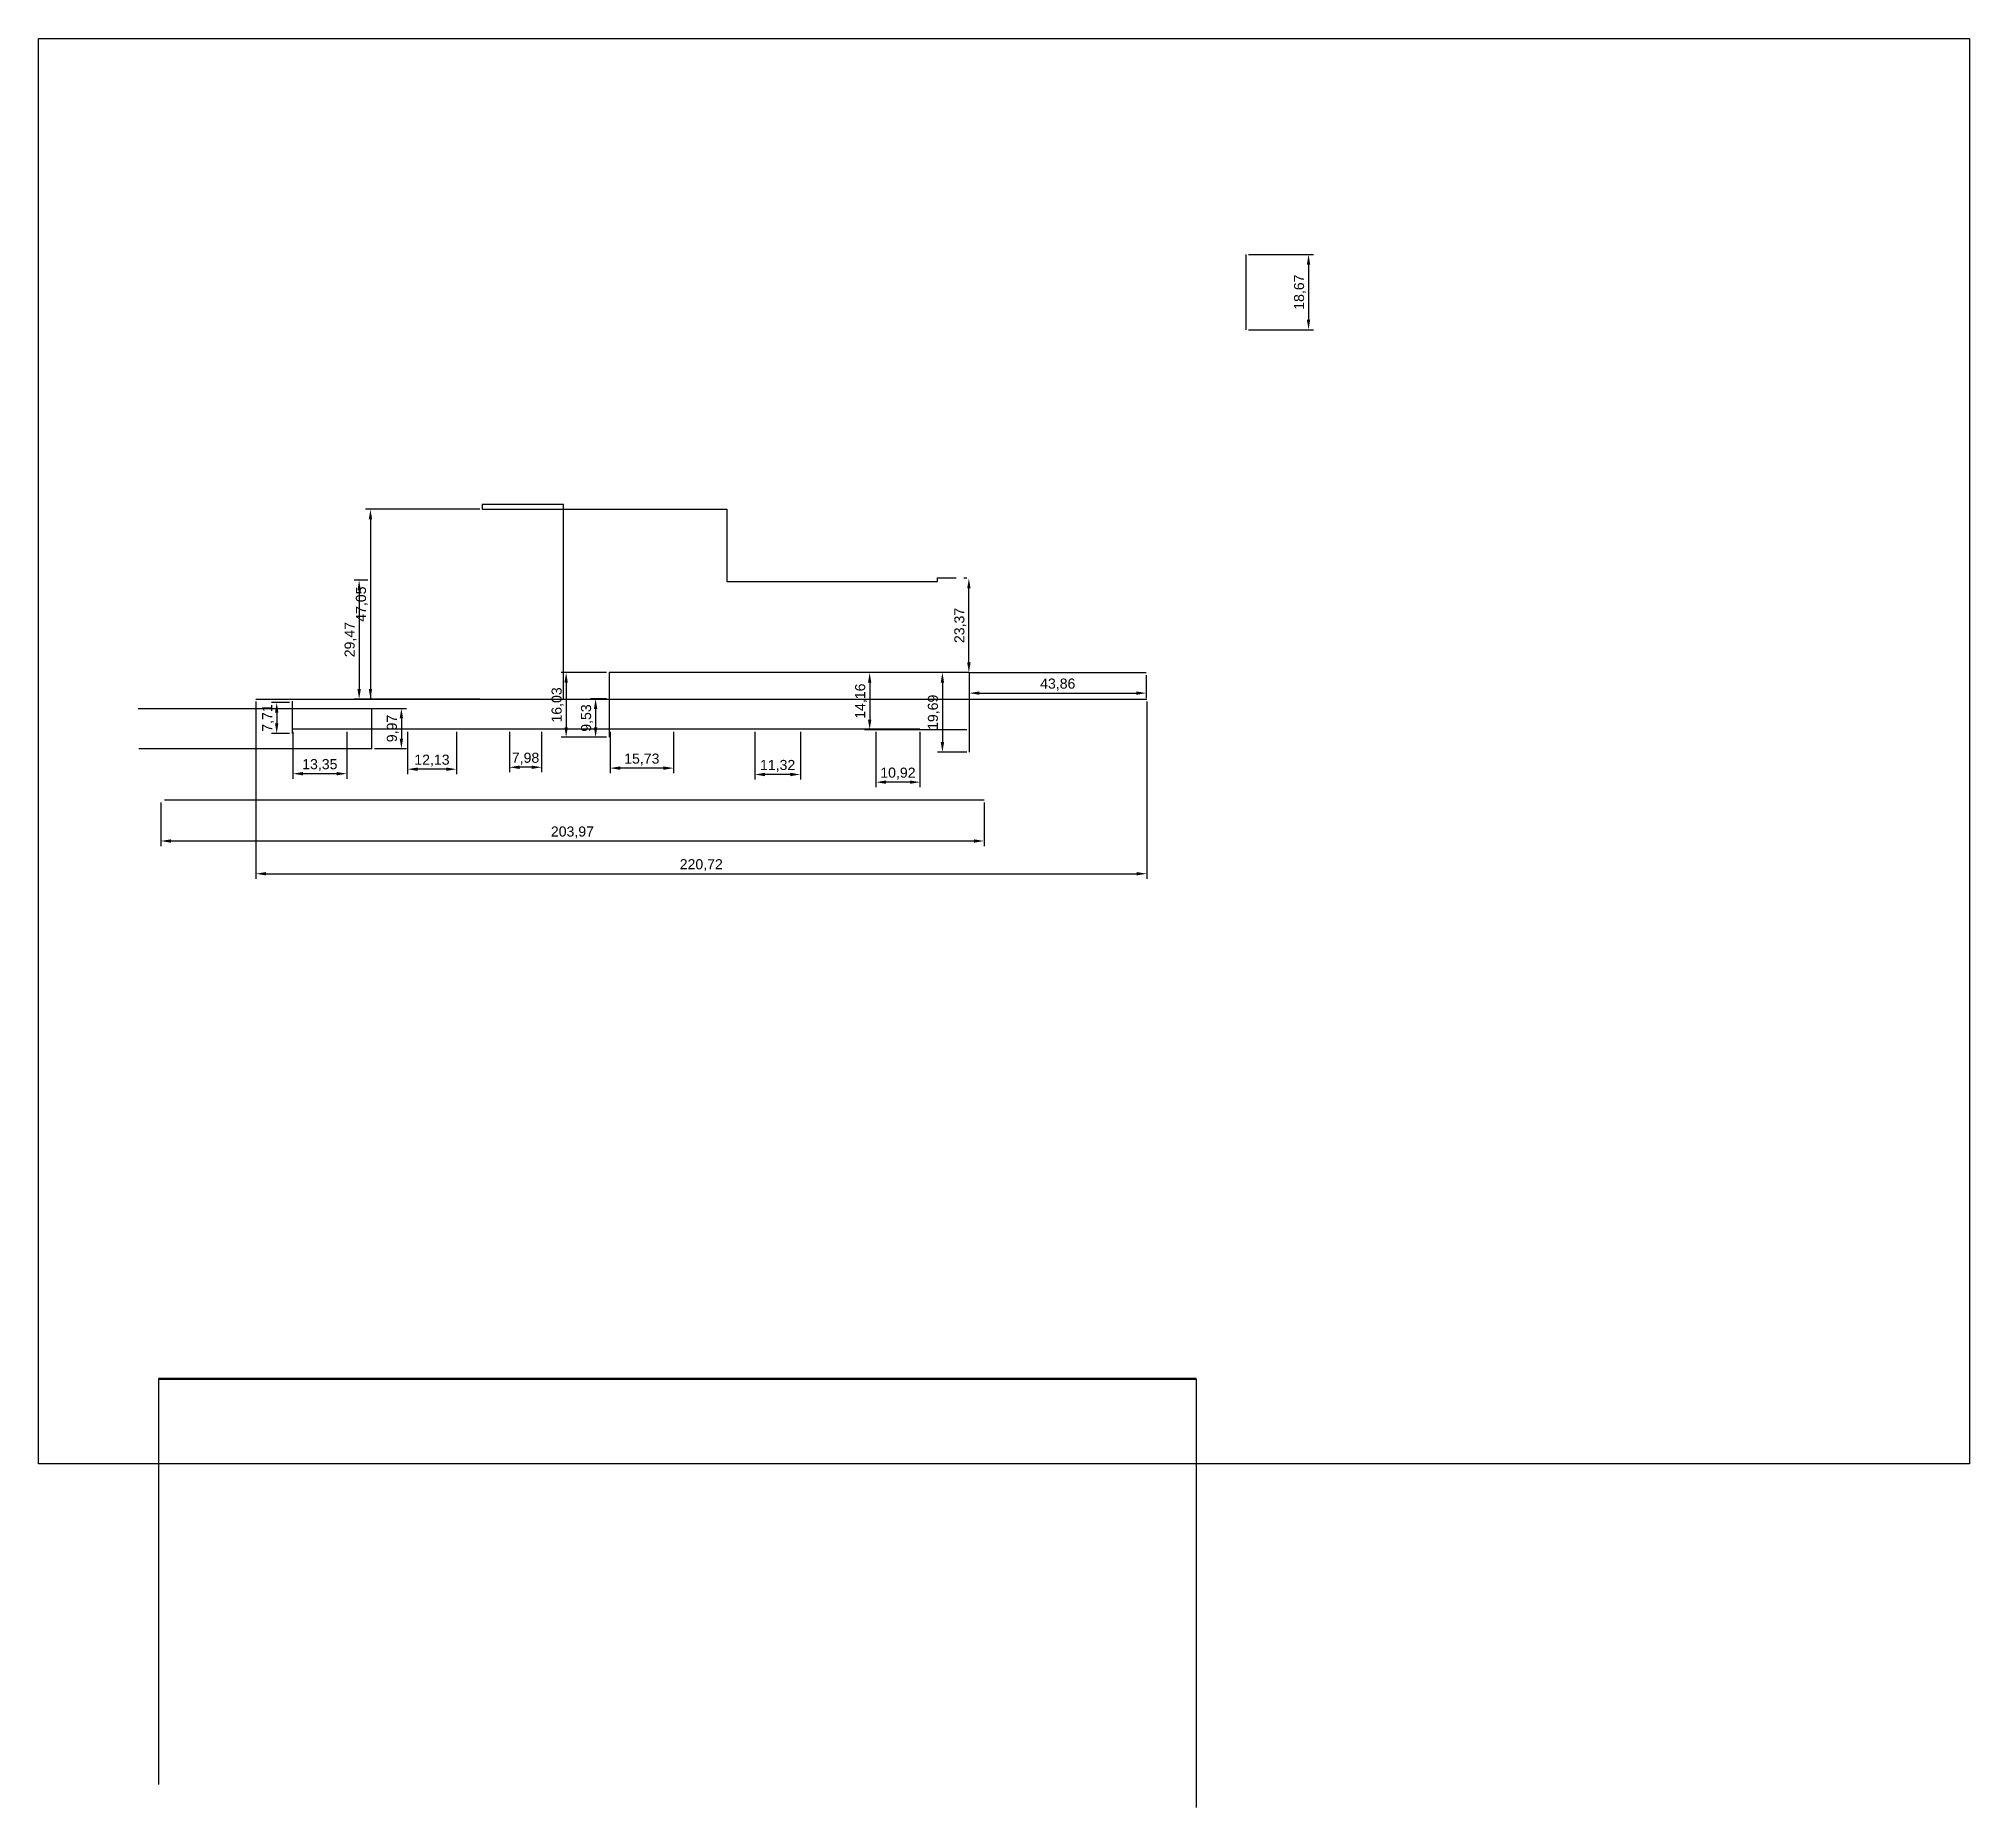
# Model space of a CAD drawing. Header units: millimetres. Extents: x -30 to 449, y -106 to 332.
import ezdxf

# ---------------------------------------------------------------- set-up
doc = ezdxf.new("R2010")
doc.units = ezdxf.units.MM
doc.styles.get("Standard").update_dxf_attribs({"font": 'arial.ttf'})
doc.dimstyles.new('ISO-25', dxfattribs={"dimtxt": 2.5, "dimasz": 2.5, "dimexe": 1.25, "dimexo": 0.625, "dimtad": 1, "dimtxsty": 'Standard', "dimcen": 2.5, "dimadec": 0, "dimazin": 0, "dimtfac": 1, "dimtmove": 0, "dimatfit": 3, "dimfxl": 1, "dimarcsym": 0})
picture_1 = doc.add_image_def('image1.jpg', size_in_pixel=(700, 517))

# ---------------------------------------------------------------- blocks, each defined once
blk = doc.blocks.new('*D2')
at = {"color": 0, "lineweight": -2, "transparency": 16777216}
for p, q in [((269.98, 278.65), (286.13, 278.65)), ((284.88, 276.15), (284.88, 262.48)), ((269.98, 259.98), (286.13, 259.98))]:
    blk.add_line(p, q, dxfattribs=at)
at = {"color": 0, "transparency": 16777216}
for points in [[(284.46, 276.15), (285.29, 276.15), (284.88, 278.65)], [(284.46, 262.48), (285.29, 262.48), (284.88, 259.98)]]:
    blk.add_solid(points, dxfattribs=at)
at = {"layer": 'Defpoints', "color": 0, "transparency": 16777216}
for p in [(269.35, 278.65), (269.35, 259.98), (284.88, 259.98)]:
    blk.add_point(p, dxfattribs=at)
at = {"color": 0, "transparency": 16777216, "insert": (282.75, 269.31), "char_height": 2.5, "attachment_point": 5, "rotation": 90}
blk.add_mtext('18,67', dxfattribs=at)
blk = doc.blocks.new('*D3')
at = {"color": 0, "lineweight": -2, "transparency": 16777216}
for p, q in [((177.69, 160.35), (177.69, 146.61)), ((188.61, 160.35), (188.61, 146.61)), ((186.11, 147.86), (180.19, 147.86))]:
    blk.add_line(p, q, dxfattribs=at)
at = {"color": 0, "transparency": 16777216}
for points in [[(180.19, 148.28), (180.19, 147.45), (177.69, 147.86)], [(186.11, 148.28), (186.11, 147.45), (188.61, 147.86)]]:
    blk.add_solid(points, dxfattribs=at)
at = {"layer": 'Defpoints', "color": 0, "transparency": 16777216}
for p in [(177.69, 160.98), (188.61, 160.98), (177.69, 147.86)]:
    blk.add_point(p, dxfattribs=at)
at = {"color": 0, "transparency": 16777216, "insert": (183.15, 149.99), "char_height": 2.5, "attachment_point": 5}
blk.add_mtext('10,92', dxfattribs=at)
blk = doc.blocks.new('*D4')
at = {"color": 0, "lineweight": -2, "transparency": 16777216}
for p, q in [((147.68, 160.35), (147.68, 148.51)), ((159, 160.35), (159, 148.51)), ((156.5, 149.76), (150.18, 149.76))]:
    blk.add_line(p, q, dxfattribs=at)
at = {"color": 0, "transparency": 16777216}
for points in [[(150.18, 150.18), (150.18, 149.34), (147.68, 149.76)], [(156.5, 150.18), (156.5, 149.34), (159, 149.76)]]:
    blk.add_solid(points, dxfattribs=at)
at = {"layer": 'Defpoints', "color": 0, "transparency": 16777216}
for p in [(147.68, 160.98), (159, 160.98), (147.68, 149.76)]:
    blk.add_point(p, dxfattribs=at)
at = {"color": 0, "transparency": 16777216, "insert": (153.34, 151.89), "char_height": 2.5, "attachment_point": 5}
blk.add_mtext('11,32', dxfattribs=at)
blk = doc.blocks.new('*D5')
at = {"color": 0, "lineweight": -2, "transparency": 16777216}
for p, q in [((111.84, 160.35), (111.84, 150.09)), ((127.57, 160.35), (127.57, 150.09)), ((125.07, 151.34), (114.34, 151.34))]:
    blk.add_line(p, q, dxfattribs=at)
at = {"color": 0, "transparency": 16777216}
for points in [[(114.34, 151.76), (114.34, 150.93), (111.84, 151.34)], [(125.07, 151.76), (125.07, 150.93), (127.57, 151.34)]]:
    blk.add_solid(points, dxfattribs=at)
at = {"layer": 'Defpoints', "color": 0, "transparency": 16777216}
for p in [(111.84, 160.98), (127.57, 160.98), (111.84, 151.34)]:
    blk.add_point(p, dxfattribs=at)
at = {"color": 0, "transparency": 16777216, "insert": (119.7, 153.47), "char_height": 2.5, "attachment_point": 5}
blk.add_mtext('15,73', dxfattribs=at)
blk = doc.blocks.new('*D6')
at = {"color": 0, "lineweight": -2, "transparency": 16777216}
for p, q in [((86.9, 160.35), (86.9, 150.3)), ((94.88, 160.35), (94.88, 150.3)), ((92.38, 151.55), (89.4, 151.55))]:
    blk.add_line(p, q, dxfattribs=at)
at = {"color": 0, "transparency": 16777216}
for points in [[(89.4, 151.97), (89.4, 151.13), (86.9, 151.55)], [(92.38, 151.97), (92.38, 151.13), (94.88, 151.55)]]:
    blk.add_solid(points, dxfattribs=at)
at = {"layer": 'Defpoints', "color": 0, "transparency": 16777216}
for p in [(86.9, 160.98), (94.88, 160.98), (86.9, 151.55)]:
    blk.add_point(p, dxfattribs=at)
at = {"color": 0, "transparency": 16777216, "insert": (90.89, 153.68), "char_height": 2.5, "attachment_point": 5}
blk.add_mtext('7,98', dxfattribs=at)
blk = doc.blocks.new('*D7')
at = {"color": 0, "lineweight": -2, "transparency": 16777216}
for p, q in [((61.65, 160.35), (61.65, 149.82)), ((73.77, 160.35), (73.77, 149.82)), ((71.27, 151.07), (64.15, 151.07))]:
    blk.add_line(p, q, dxfattribs=at)
at = {"color": 0, "transparency": 16777216}
for points in [[(64.15, 151.49), (64.15, 150.66), (61.65, 151.07)], [(71.27, 151.49), (71.27, 150.66), (73.77, 151.07)]]:
    blk.add_solid(points, dxfattribs=at)
at = {"layer": 'Defpoints', "color": 0, "transparency": 16777216}
for p in [(61.65, 160.98), (73.77, 160.98), (61.65, 151.07)]:
    blk.add_point(p, dxfattribs=at)
at = {"color": 0, "transparency": 16777216, "insert": (67.71, 153.2), "char_height": 2.5, "attachment_point": 5}
blk.add_mtext('12,13', dxfattribs=at)
blk = doc.blocks.new('*D8')
at = {"color": 0, "lineweight": -2, "transparency": 16777216}
for p, q in [((33.25, 160.35), (33.25, 148.71)), ((46.6, 160.35), (46.6, 148.71)), ((44.1, 149.96), (35.75, 149.96))]:
    blk.add_line(p, q, dxfattribs=at)
at = {"color": 0, "transparency": 16777216}
for points in [[(35.75, 150.38), (35.75, 149.54), (33.25, 149.96)], [(44.1, 150.38), (44.1, 149.54), (46.6, 149.96)]]:
    blk.add_solid(points, dxfattribs=at)
at = {"layer": 'Defpoints', "color": 0, "transparency": 16777216}
for p in [(33.25, 160.98), (46.6, 160.98), (33.25, 149.96)]:
    blk.add_point(p, dxfattribs=at)
at = {"color": 0, "transparency": 16777216, "insert": (39.93, 152.09), "char_height": 2.5, "attachment_point": 5}
blk.add_mtext('13,35', dxfattribs=at)
blk = doc.blocks.new('*D9')
at = {"color": 0, "lineweight": -2, "transparency": 16777216}
for p, q in [((32.44, 167.62), (27.99, 167.62)), ((29.24, 165.12), (29.24, 162.41)), ((32.44, 159.91), (27.99, 159.91))]:
    blk.add_line(p, q, dxfattribs=at)
at = {"color": 0, "transparency": 16777216}
for points in [[(28.83, 165.12), (29.66, 165.12), (29.24, 167.62)], [(28.83, 162.41), (29.66, 162.41), (29.24, 159.91)]]:
    blk.add_solid(points, dxfattribs=at)
at = {"layer": 'Defpoints', "color": 0, "transparency": 16777216}
for p in [(33.07, 167.62), (29.24, 159.91), (33.07, 159.91)]:
    blk.add_point(p, dxfattribs=at)
at = {"color": 0, "transparency": 16777216, "insert": (27.12, 163.76), "char_height": 2.5, "attachment_point": 5, "rotation": 90}
blk.add_mtext('7,71', dxfattribs=at)
blk = doc.blocks.new('*D10')
at = {"color": 0, "lineweight": -2, "transparency": 16777216}
for p, q in [((53.46, 166.15), (61.39, 166.15)), ((60.14, 163.65), (60.14, 158.68)), ((53.46, 156.18), (61.39, 156.18))]:
    blk.add_line(p, q, dxfattribs=at)
at = {"color": 0, "transparency": 16777216}
for points in [[(59.72, 163.65), (60.55, 163.65), (60.14, 166.15)], [(59.72, 158.68), (60.55, 158.68), (60.14, 156.18)]]:
    blk.add_solid(points, dxfattribs=at)
at = {"layer": 'Defpoints', "color": 0, "transparency": 16777216}
for p in [(52.84, 166.15), (52.84, 156.18), (60.14, 156.18)]:
    blk.add_point(p, dxfattribs=at)
at = {"color": 0, "transparency": 16777216, "insert": (58.01, 161.16), "char_height": 2.5, "attachment_point": 5, "rotation": 90}
blk.add_mtext('9,97', dxfattribs=at)
blk = doc.blocks.new('*D11')
at = {"color": 0, "lineweight": -2, "transparency": 16777216}
for p, q in [((110.96, 168.52), (107, 168.52)), ((108.25, 166.02), (108.25, 161.48)), ((110.96, 158.98), (107, 158.98))]:
    blk.add_line(p, q, dxfattribs=at)
at = {"color": 0, "transparency": 16777216}
for points in [[(107.83, 166.02), (108.67, 166.02), (108.25, 168.52)], [(107.83, 161.48), (108.67, 161.48), (108.25, 158.98)]]:
    blk.add_solid(points, dxfattribs=at)
at = {"layer": 'Defpoints', "color": 0, "transparency": 16777216}
for p in [(111.58, 168.52), (108.25, 158.98), (111.58, 158.98)]:
    blk.add_point(p, dxfattribs=at)
at = {"color": 0, "transparency": 16777216, "insert": (106.12, 163.75), "char_height": 2.5, "attachment_point": 5, "rotation": 90}
blk.add_mtext('9,53', dxfattribs=at)
blk = doc.blocks.new('*D12')
at = {"color": 0, "lineweight": -2, "transparency": 16777216}
for p, q in [((24.07, 167.83), (24.07, 123.91)), ((244.79, 167.83), (244.79, 123.91)), ((26.57, 125.16), (242.29, 125.16))]:
    blk.add_line(p, q, dxfattribs=at)
at = {"color": 0, "transparency": 16777216}
for points in [[(26.57, 125.58), (26.57, 124.75), (24.07, 125.16)], [(242.29, 125.58), (242.29, 124.75), (244.79, 125.16)]]:
    blk.add_solid(points, dxfattribs=at)
at = {"layer": 'Defpoints', "color": 0, "transparency": 16777216}
for p in [(24.07, 168.46), (244.79, 168.46), (244.79, 125.16)]:
    blk.add_point(p, dxfattribs=at)
at = {"color": 0, "transparency": 16777216, "insert": (134.43, 127.29), "char_height": 2.5, "attachment_point": 5}
blk.add_mtext('220,72', dxfattribs=at)
blk = doc.blocks.new('*D13')
at = {"color": 0, "lineweight": -2, "transparency": 16777216}
for p, q in [((0.53, 142.83), (0.53, 132.03)), ((204.49, 142.83), (204.49, 132.03)), ((3.03, 133.28), (201.99, 133.28))]:
    blk.add_line(p, q, dxfattribs=at)
at = {"color": 0, "transparency": 16777216}
for points in [[(3.03, 133.69), (3.03, 132.86), (0.53, 133.28)], [(201.99, 133.69), (201.99, 132.86), (204.49, 133.28)]]:
    blk.add_solid(points, dxfattribs=at)
at = {"layer": 'Defpoints', "color": 0, "transparency": 16777216}
for p in [(0.53, 143.46), (204.49, 143.46), (204.49, 133.28)]:
    blk.add_point(p, dxfattribs=at)
at = {"color": 0, "transparency": 16777216, "insert": (102.51, 135.4), "char_height": 2.5, "attachment_point": 5}
blk.add_mtext('203,97', dxfattribs=at)
blk = doc.blocks.new('*D14')
at = {"color": 0, "lineweight": -2, "transparency": 16777216}
for p, q in [((200.82, 174.39), (200.82, 168.68)), ((244.68, 174.39), (244.68, 168.68)), ((203.32, 169.93), (242.18, 169.93))]:
    blk.add_line(p, q, dxfattribs=at)
at = {"color": 0, "transparency": 16777216}
for points in [[(203.32, 170.35), (203.32, 169.52), (200.82, 169.93)], [(242.18, 170.35), (242.18, 169.52), (244.68, 169.93)]]:
    blk.add_solid(points, dxfattribs=at)
at = {"layer": 'Defpoints', "color": 0, "transparency": 16777216}
for p in [(200.82, 175.02), (244.68, 175.02), (244.68, 169.93)]:
    blk.add_point(p, dxfattribs=at)
at = {"color": 0, "transparency": 16777216, "insert": (222.75, 172.06), "char_height": 2.5, "attachment_point": 5}
blk.add_mtext('43,86', dxfattribs=at)
blk = doc.blocks.new('*D15')
at = {"color": 0, "lineweight": -2, "transparency": 16777216}
for p, q in [((200.19, 175.02), (192.92, 175.02)), ((194.17, 172.52), (194.17, 157.83)), ((200.19, 155.33), (192.92, 155.33))]:
    blk.add_line(p, q, dxfattribs=at)
at = {"color": 0, "transparency": 16777216}
for points in [[(193.75, 172.52), (194.59, 172.52), (194.17, 175.02)], [(193.75, 157.83), (194.59, 157.83), (194.17, 155.33)]]:
    blk.add_solid(points, dxfattribs=at)
at = {"layer": 'Defpoints', "color": 0, "transparency": 16777216}
for p in [(200.82, 175.02), (194.17, 155.33), (200.82, 155.33)]:
    blk.add_point(p, dxfattribs=at)
at = {"color": 0, "transparency": 16777216, "insert": (192.04, 165.17), "char_height": 2.5, "attachment_point": 5, "rotation": 90}
blk.add_mtext('19,69', dxfattribs=at)
blk = doc.blocks.new('*D16')
at = {"color": 0, "lineweight": -2, "transparency": 16777216}
for p, q in [((200.19, 175.02), (174.9, 175.02)), ((176.15, 172.52), (176.15, 163.35)), ((200.19, 160.85), (174.9, 160.85))]:
    blk.add_line(p, q, dxfattribs=at)
at = {"color": 0, "transparency": 16777216}
for points in [[(175.73, 172.52), (176.56, 172.52), (176.15, 175.02)], [(175.73, 163.35), (176.56, 163.35), (176.15, 160.85)]]:
    blk.add_solid(points, dxfattribs=at)
at = {"layer": 'Defpoints', "color": 0, "transparency": 16777216}
for p in [(200.82, 175.02), (176.15, 160.85), (200.82, 160.85)]:
    blk.add_point(p, dxfattribs=at)
at = {"color": 0, "transparency": 16777216, "insert": (174.02, 167.94), "char_height": 2.5, "attachment_point": 5, "rotation": 90}
blk.add_mtext('14,16', dxfattribs=at)
blk = doc.blocks.new('*D17')
at = {"color": 0, "lineweight": -2, "transparency": 16777216}
for p, q in [((110.96, 175.02), (99.7, 175.02)), ((100.95, 172.52), (100.95, 161.48)), ((110.96, 158.98), (99.7, 158.98))]:
    blk.add_line(p, q, dxfattribs=at)
at = {"color": 0, "transparency": 16777216}
for points in [[(100.54, 172.52), (101.37, 172.52), (100.95, 175.02)], [(100.54, 161.48), (101.37, 161.48), (100.95, 158.98)]]:
    blk.add_solid(points, dxfattribs=at)
at = {"layer": 'Defpoints', "color": 0, "transparency": 16777216}
for p in [(111.58, 175.02), (100.95, 158.98), (111.58, 158.98)]:
    blk.add_point(p, dxfattribs=at)
at = {"color": 0, "transparency": 16777216, "insert": (98.82, 167), "char_height": 2.5, "attachment_point": 5, "rotation": 90}
blk.add_mtext('16,03', dxfattribs=at)
blk = doc.blocks.new('*D18')
at = {"color": 0, "lineweight": -2, "transparency": 16777216}
for p, q in [((200.19, 198.39), (199.48, 198.39)), ((200.73, 177.52), (200.73, 195.89)), ((200.19, 175.02), (199.48, 175.02))]:
    blk.add_line(p, q, dxfattribs=at)
at = {"color": 0, "transparency": 16777216}
for points in [[(200.31, 195.89), (201.15, 195.89), (200.73, 198.39)], [(200.31, 177.52), (201.15, 177.52), (200.73, 175.02)]]:
    blk.add_solid(points, dxfattribs=at)
at = {"layer": 'Defpoints', "color": 0, "transparency": 16777216}
for p in [(200.73, 198.39), (200.82, 198.39), (200.82, 175.02)]:
    blk.add_point(p, dxfattribs=at)
at = {"color": 0, "transparency": 16777216, "insert": (198.6, 186.7), "char_height": 2.5, "attachment_point": 5, "rotation": 90}
blk.add_mtext('23,37', dxfattribs=at)
blk = doc.blocks.new('*D19')
at = {"color": 0, "lineweight": -2, "transparency": 16777216}
for p, q in [((51.85, 197.93), (48.42, 197.93)), ((49.67, 195.43), (49.67, 170.96)), ((51.85, 168.46), (48.42, 168.46))]:
    blk.add_line(p, q, dxfattribs=at)
at = {"color": 0, "transparency": 16777216}
for points in [[(49.25, 195.43), (50.09, 195.43), (49.67, 197.93)], [(49.25, 170.96), (50.09, 170.96), (49.67, 168.46)]]:
    blk.add_solid(points, dxfattribs=at)
at = {"layer": 'Defpoints', "color": 0, "transparency": 16777216}
for p in [(52.47, 197.93), (49.67, 168.46), (52.47, 168.46)]:
    blk.add_point(p, dxfattribs=at)
at = {"color": 0, "transparency": 16777216, "insert": (47.54, 183.19), "char_height": 2.5, "attachment_point": 5, "rotation": 90}
blk.add_mtext('29,47', dxfattribs=at)
blk = doc.blocks.new('*D20')
at = {"color": 0, "lineweight": -2, "transparency": 16777216}
for p, q in [((79.56, 215.51), (51.22, 215.51)), ((52.47, 213.01), (52.47, 170.96)), ((79.56, 168.46), (51.22, 168.46))]:
    blk.add_line(p, q, dxfattribs=at)
at = {"color": 0, "transparency": 16777216}
for points in [[(52.06, 213.01), (52.89, 213.01), (52.47, 215.51)], [(52.06, 170.96), (52.89, 170.96), (52.47, 168.46)]]:
    blk.add_solid(points, dxfattribs=at)
at = {"layer": 'Defpoints', "color": 0, "transparency": 16777216}
for p in [(80.18, 215.51), (52.47, 168.46), (80.18, 168.46)]:
    blk.add_point(p, dxfattribs=at)
at = {"color": 0, "transparency": 16777216, "insert": (50.35, 191.98), "char_height": 2.5, "attachment_point": 5, "rotation": 90}
blk.add_mtext('47,05', dxfattribs=at)

msp = doc.modelspace()

# ---------------------------------------------------------------- linework, layer by layer
for p, q in [((269.354, 278.648), (269.354, 259.982)), ((100.327, 216.703), (80.185, 216.703)), ((80.185, 216.703), (80.185, 215.509)), ((80.185, 215.509), (140.771, 215.509)), ((100.327, 168.456), (100.327, 216.703)), ((140.771, 215.509), (140.771, 198.294)), ((52.473, 197.927), (52.473, 168.456)), ((140.771, 198.294), (140.771, 197.568)), ((140.771, 197.568), (172.386, 197.568)), ((172.386, 197.568), (192.957, 197.568)), ((192.957, 197.568), (192.957, 198.51)), ((192.957, 198.51), (197.551, 198.51)), ((200.816, 175.019), (111.583, 175.019)), ((111.583, 175.019), (111.583, 158.985)), ((200.816, 175.019), (244.68, 175.019)), ((200.816, 175.019), (200.816, 155.327)), ((200.816, 175.019), (200.816, 160.854)), ((24.068, 168.456), (244.785, 168.456)), ((33.069, 167.894), (33.069, 159.907)), ((52.473, 168.456), (52.473, 168.456)), ((52.473, 168.456), (52.473, 168.456)), ((52.473, 168.456), (52.473, 168.456)), ((52.473, 168.456), (100.327, 168.456)), ((111.583, 168.518), (111.583, 158.985)), ((-5.048, 166.149), (53.865, 166.149)), ((52.837, 156.18), (52.837, 166.149)), ((46.601, 160.977), (33.254, 160.977)), ((61.646, 160.977), (46.601, 160.977)), ((73.774, 160.977), (61.646, 160.977)), ((86.897, 160.977), (73.774, 160.977)), ((94.879, 160.977), (86.897, 160.977)), ((111.84, 160.977), (94.879, 160.977)), ((127.567, 160.977), (111.84, 160.977)), ((147.677, 160.977), (127.567, 160.977)), ((159, 160.977), (147.677, 160.977)), ((177.695, 160.977), (159, 160.977)), ((188.612, 160.977), (177.695, 160.977)), ((-4.946, 156.18), (52.837, 156.18)), ((1.477, 143.456), (204.492, 143.456)), ((0, 0), (256.971, 0)), ((0, 0), (0, -100.578)), ((257, 0), (257, -106.247))]:
    msp.add_line(p, q)
at = {"lineweight": 50}
msp.add_line((0, 0), (257, 0), dxfattribs=at)

# ---------------------------------------------------------------- dimensions: what is measured, and where the dimension line sits
for base, p1, p2, picture, middle in [((284.876, 259.982), (269.354, 278.648), (269.354, 259.982), '*D2', (282.749, 269.315)), ((52.473, 168.456), (80.185, 215.509), (80.185, 168.456), '*D20', (50.346, 191.982)), ((49.668, 168.456), (52.473, 197.927), (52.473, 168.456), '*D19', (47.541, 183.191)), ((200.731, 198.391), (200.816, 175.019), (200.816, 198.391), '*D18', (198.604, 186.705)), ((100.952, 158.985), (111.583, 175.019), (111.583, 158.985), '*D17', (98.825, 167.002)), ((176.1476, 160.8545), (200.8158, 175.0187), (200.8158, 160.8545), '*D16', (174.0202, 167.9366)), ((194.171, 155.327), (200.816, 175.019), (200.816, 155.327), '*D15', (192.044, 165.173)), ((29.242, 159.907), (33.069, 167.616), (33.069, 159.907), '*D9', (27.115, 163.762)), ((108.25, 158.985), (111.583, 168.518), (111.583, 158.985), '*D11', (106.123, 163.751)), ((60.137, 156.18), (52.837, 166.149), (52.837, 156.18), '*D10', (58.009, 161.165))]:
    dim = msp.add_linear_dim(base=base, p1=p1, p2=p2, angle=90, dimstyle='ISO-25')
    dim.commit()
    dim.dimension.update_dxf_attribs({"geometry": picture, "text_midpoint": middle})
for base, p1, p2, picture, middle in [((244.68, 169.932), (200.816, 175.019), (244.68, 175.019), '*D14', (222.748, 172.059)), ((244.785, 125.163), (24.068, 168.456), (244.785, 168.456), '*D12', (134.427, 127.29)), ((33.254, 149.96), (46.601, 160.977), (33.254, 160.977), '*D8', (39.928, 152.088)), ((61.646, 151.073), (73.774, 160.977), (61.646, 160.977), '*D7', (67.71, 153.2)), ((86.897, 151.549), (94.879, 160.977), (86.897, 160.977), '*D6', (90.888, 153.677)), ((111.84, 151.344), (127.567, 160.977), (111.84, 160.977), '*D5', (119.704, 153.471)), ((147.677, 149.761), (159, 160.977), (147.677, 160.977), '*D4', (153.339, 151.888)), ((177.695, 147.862), (188.612, 160.977), (177.695, 160.977), '*D3', (183.153, 149.989)), ((204.492, 133.277), (0.526, 143.456), (204.492, 143.456), '*D13', (102.509, 135.404))]:
    dim = msp.add_linear_dim(base=base, p1=p1, p2=p2, dimstyle='ISO-25')
    dim.commit()
    dim.dimension.update_dxf_attribs({"geometry": picture, "text_midpoint": middle})

# ---------------------------------------------------------------- pictures from other files: only their frames are drawn
image = msp.add_image(picture_1, insert=(-29.738, -21.129), size_in_units=(478.332, 353.282))
image.dxf.flags = 15

doc.saveas('drawing.dxf')
